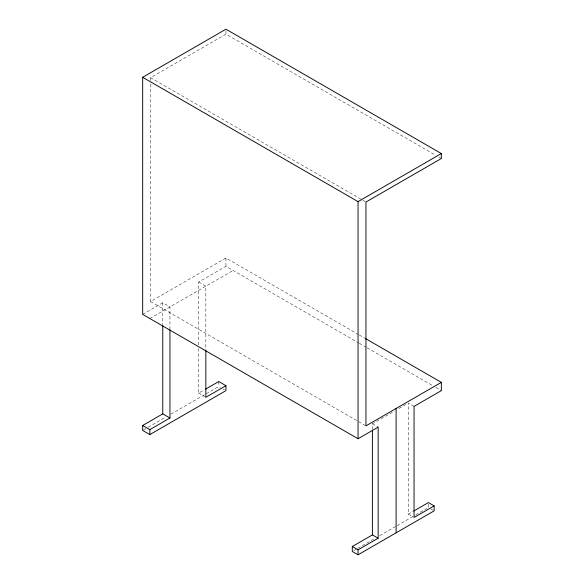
<?xml version="1.0" encoding="UTF-8"?>
<svg xmlns="http://www.w3.org/2000/svg" width="584" height="584" viewBox="0 0 584 584"><rect width="100%" height="100%" fill="white"/><g stroke="black" fill="none" stroke-linecap="round" stroke-linejoin="round"><path stroke-width="0.44" stroke-dasharray="2.92 2.19" d="M150.562 80.424L150.562 77.694L225.95 34.171L435.81 155.337M150.562 84.067L150.562 301.534L225.95 258.011L358.496 334.537M142.664 314.382L162.768 302.775L169.951 306.921L169.951 328.777M198.669 344.881L198.669 282.05L225.95 266.304L358.525 342.844M149.847 318.528L233.126 270.443M198.669 348.524L198.669 393.141L204.079 390.017M143.452 429.992L147.372 427.729M148.161 427.276L165.418 417.312M170.908 414.144L218.766 386.513L220.204 387.338M372.409 429.276L372.409 423.816L394.258 411.202M398.945 408.493L407.53 403.537M414.049 406.406L408.311 403.091L408.311 514.176L412.946 511.496M353.875 550.581L357.014 548.763M357.802 548.31L375.059 538.346M379.768 535.63L396.244 526.118M397.025 525.666L415.071 515.249M415.859 514.796L426.846 508.452M438.971 157.162L441.336 158.527M150.562 77.694L362.007 199.772M362.795 200.224L365.949 202.049M359.284 334.99L364.803 338.18M359.313 343.297L366.409 347.4M367.197 347.852L432.656 385.644M435.817 387.469L441.336 390.652M198.669 282.05L205.845 286.197L205.845 349.028M372.409 423.816L378.155 427.13M150.562 301.534L365.949 425.889M223.073 388.995L224.512 389.827M430.569 508.788L434.153 510.861M198.669 393.141L205.845 397.288M408.311 514.176L413.333 517.081M428.408 504.233L428.408 507.547M225.95 30.857L225.95 34.171M225.95 258.011L225.95 266.304M218.766 381.534L218.766 386.513M162.768 302.775L162.768 324.631"/><path stroke-width="0.88" d="M142.664 77.285L225.95 29.2L441.336 153.555L441.336 158.527L365.949 202.049L365.949 425.889L441.336 382.367L441.336 390.652L414.049 406.406L414.049 517.497L434.153 505.89L434.153 510.861L358.05 554.8L352.305 551.486L352.305 546.507L372.409 534.9L378.155 538.222L378.155 427.13L358.05 438.737L142.664 314.382L142.664 77.285L358.05 201.633L441.336 153.555M205.626 389.126L218.766 381.534L225.95 385.681L225.95 390.652L149.847 434.591L142.664 430.444L142.664 425.473L162.768 413.866L169.951 418.013L169.951 329.69M142.664 425.473L149.847 429.62L169.951 418.013M225.95 385.681L205.845 397.288L205.845 349.94M413.72 511.051L428.408 502.569L434.153 505.89M352.305 546.507L358.05 549.829L378.155 538.222M365.591 338.632L441.336 382.367M396.105 408.479L396.105 532.834M372.409 430.189L372.409 534.9M358.05 201.633L358.05 438.737M358.05 549.829L358.05 554.8M162.768 325.543L162.768 413.866M149.847 429.62L149.847 434.591"/></g></svg>
